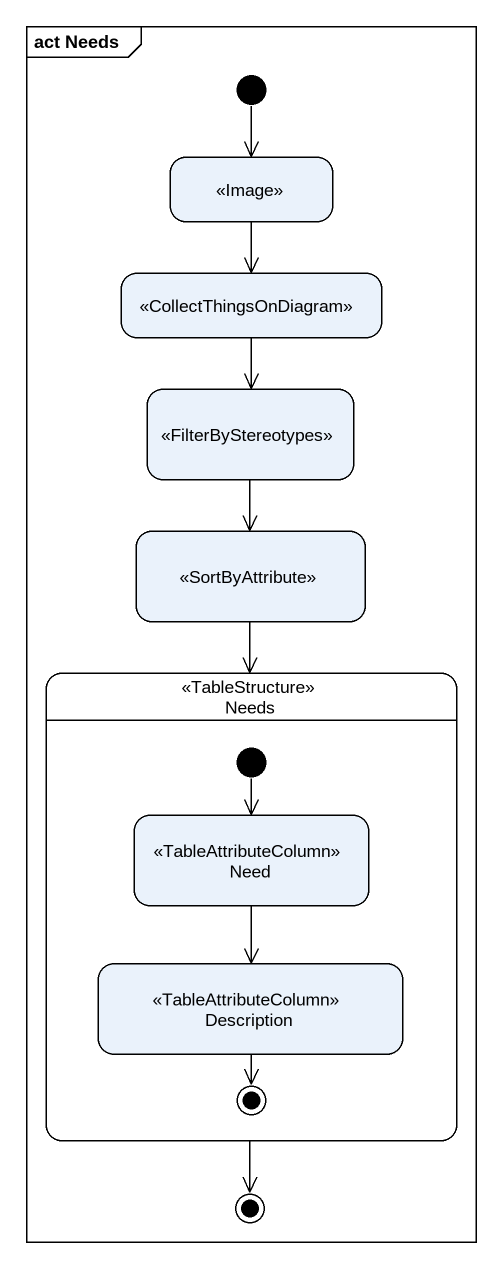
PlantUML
@startuml
mainframe act Needs
hide empty description
state " " as state1 <<Image>>
state " " as state2 <<CollectThingsOnDiagram>>
state " " as state3 <<FilterByStereotypes>>
state " " as state4 <<SortByAttribute>>
state Needs <<TableStructure>> {
  state Need <<TableAttributeColumn>>
  state Description <<TableAttributeColumn>>
  [*] --> Need
  Description --> [*]
}
[*] --> state1
state1 --> state2
state2 --> state3
state3 --> state4
state4 --> Needs
Need --> Description
Needs --> [*]
@enduml
